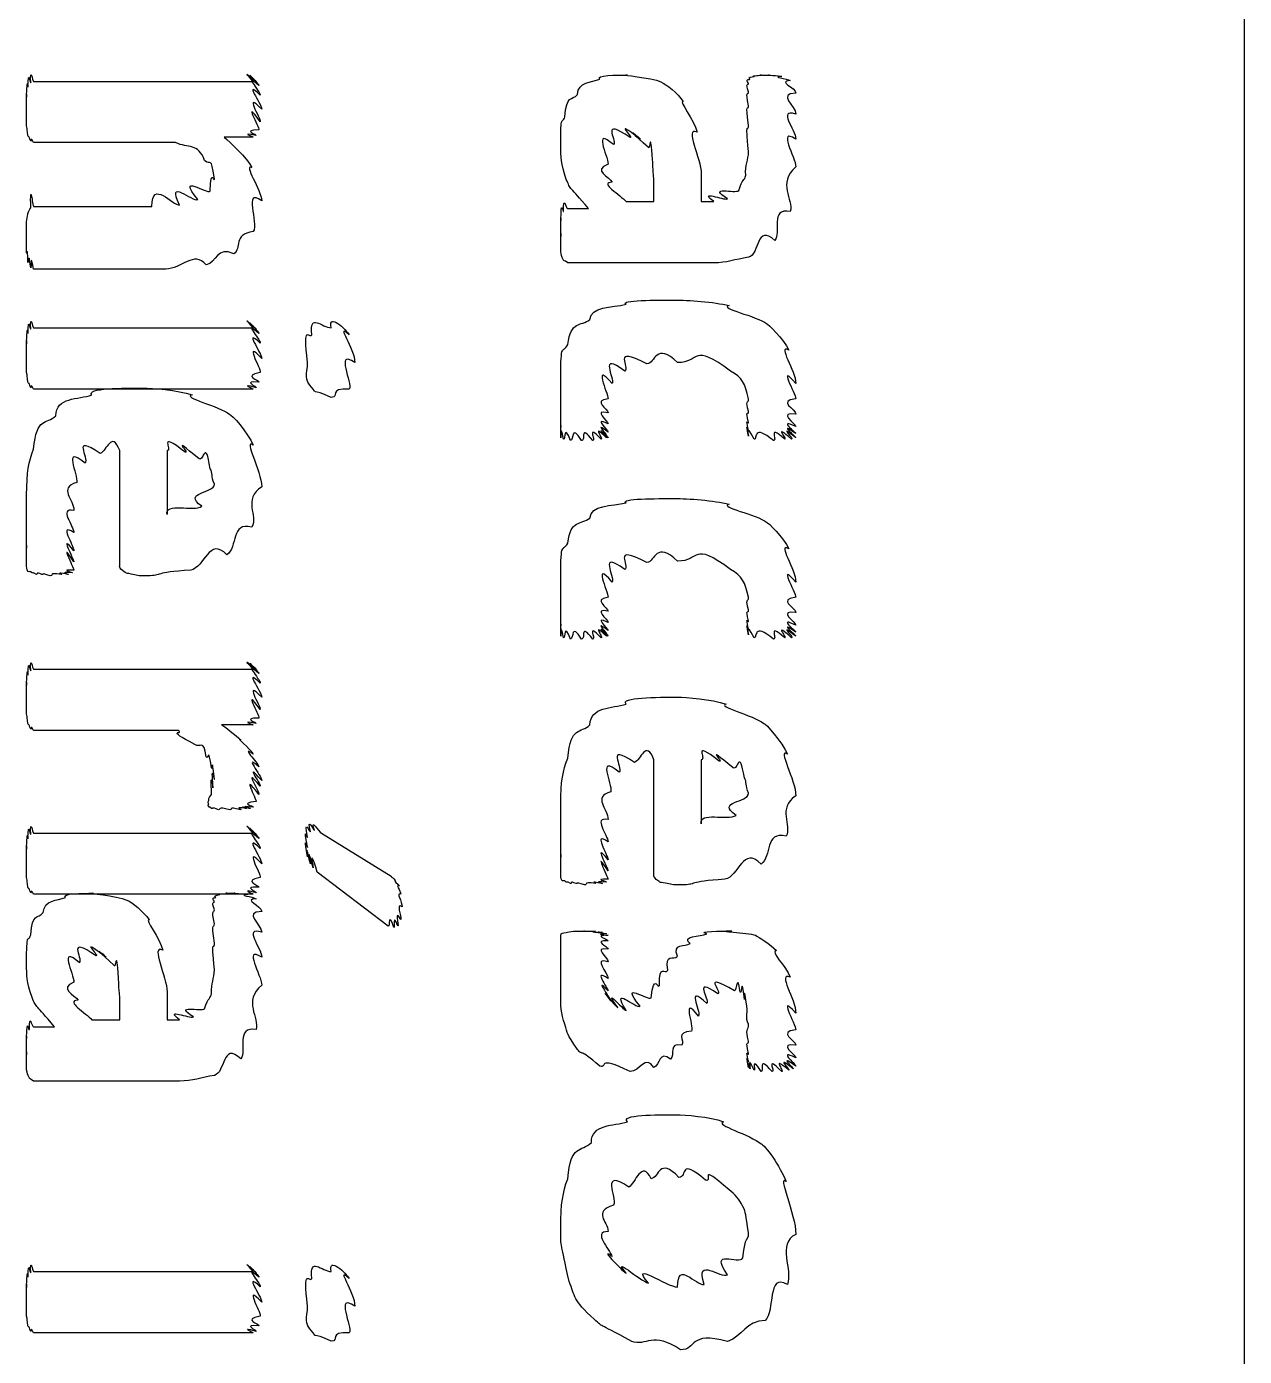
# Model space of a CAD drawing. Header units: millimetres. Extents: x 0 to 33.1, y 1.5 to 45.3.
# Drawn here: x 0.5478 to 0.7378, y 2.3026 to 2.5101 of the extents above; entities that cross this region are included whole.
import ezdxf

# ---------------------------------------------------------------- set-up
doc = ezdxf.new("R2010")
doc.units = ezdxf.units.MM
doc.header["$MEASUREMENT"] = 0
doc.layers.get('0').update_dxf_attribs({"linetype": 'CONTINUOUS'})

msp = doc.modelspace()

# ---------------------------------------------------------------- linework, layer by layer
at = {"color": 11, "linetype": 'Continuous'}
for p, q in [((0.737793, 1.78108), (0.737793, 6.90446)), ((0.548882, 2.50151), (0.583171, 2.50151)), ((0.571018, 2.49197), (0.548882, 2.49197)), ((0.583171, 2.49283), (0.578614, 2.49283)), ((0.645671, 2.48275), (0.645671, 2.48622)), ((0.653049, 2.48708), (0.653049, 2.48275)), ((0.548882, 2.48199), (0.567329, 2.48199)), ((0.632215, 2.48167), (0.635471, 2.48167)), ((0.641331, 2.48275), (0.645671, 2.48275)), ((0.653049, 2.48275), (0.655003, 2.48275)), ((0.569499, 2.47222), (0.548882, 2.47222)), ((0.655003, 2.47319), (0.632215, 2.47319)), ((0.548882, 2.46306), (0.583171, 2.46306)), ((0.583171, 2.4535), (0.548882, 2.4535)), ((0.595324, 2.45221), (0.595324, 2.45221)), ((0.634386, 2.44547), (0.634386, 2.44547)), ((0.562338, 2.42632), (0.562338, 2.4439)), ((0.569715, 2.4439), (0.569715, 2.43392)), ((0.566678, 2.42437), (0.565375, 2.42437)), ((0.634386, 2.4145), (0.634386, 2.4145)), ((0.548882, 2.40978), (0.583171, 2.40978)), ((0.583171, 2.4011), (0.578179, 2.4011)), ((0.571451, 2.40022), (0.548882, 2.40022)), ((0.645671, 2.3781), (0.645671, 2.39567)), ((0.653049, 2.39567), (0.653049, 2.38569)), ((0.579482, 2.38786), (0.579482, 2.38786)), ((0.548882, 2.38422), (0.583171, 2.38422)), ((0.593804, 2.38422), (0.604656, 2.3775)), ((0.604221, 2.36968), (0.593153, 2.37815)), ((0.650011, 2.37614), (0.648708, 2.37614)), ((0.583171, 2.37468), (0.548882, 2.37468)), ((0.569715, 2.35943), (0.569715, 2.35508)), ((0.562338, 2.35508), (0.562338, 2.35856)), ((0.557997, 2.35508), (0.562338, 2.35508)), ((0.569715, 2.35508), (0.571669, 2.35508)), ((0.548882, 2.354), (0.552137, 2.354)), ((0.641982, 2.347), (0.641982, 2.347)), ((0.571669, 2.34554), (0.548882, 2.34554)), ((0.548882, 2.31581), (0.583171, 2.31581)), ((0.64936, 2.31338), (0.64936, 2.31338)), ((0.583171, 2.30626), (0.548882, 2.30626)), ((0.595324, 2.30496), (0.595324, 2.30496)), ((0.649794, 2.3036), (0.649794, 2.3036))]:
    msp.add_line(p, q, dxfattribs=at)
for points in [[(0.547797, 2.49914), (0.547906, 2.50299), (0.548014, 2.50022), (0.548014, 2.50065)], [(0.548014, 2.50065), (0.548068, 2.50369), (0.548286, 2.50119), (0.548449, 2.50131)], [(0.548449, 2.50131), (0.54834, 2.50401), (0.548719, 2.50151), (0.548882, 2.50151)], [(0.583171, 2.50151), (0.580783, 2.50401), (0.583442, 2.50151), (0.583604, 2.50151)], [(0.583604, 2.50151), (0.581218, 2.50385), (0.584039, 2.50119), (0.584039, 2.50088)], [(0.584039, 2.50088), (0.581326, 2.50315), (0.584256, 2.49994), (0.584256, 2.49935)], [(0.637207, 2.50185), (0.636447, 2.5025), (0.639919, 2.5025), (0.641547, 2.5025)], [(0.641547, 2.5025), (0.640082, 2.5025), (0.64529, 2.50217), (0.646756, 2.50142)], [(0.661296, 2.50228), (0.660753, 2.50239), (0.661947, 2.50239), (0.662381, 2.5025)], [(0.662381, 2.5025), (0.661621, 2.5025), (0.663249, 2.5025), (0.663683, 2.5025)], [(0.663683, 2.5025), (0.662924, 2.5025), (0.665201, 2.50244), (0.665636, 2.50228)], [(0.547797, 2.49675), (0.547797, 2.50168), (0.547797, 2.49843), (0.547797, 2.49914)], [(0.584256, 2.49935), (0.581489, 2.50196), (0.584472, 2.49804), (0.584472, 2.49718)], [(0.633735, 2.49946), (0.633843, 2.50151), (0.635906, 2.50131), (0.637207, 2.50185)], [(0.646756, 2.50142), (0.647624, 2.50108), (0.64936, 2.49968), (0.650228, 2.49837)], [(0.660428, 2.50119), (0.659885, 2.50196), (0.660482, 2.50174), (0.660644, 2.50185)], [(0.660428, 2.49989), (0.659885, 2.50136), (0.660428, 2.50092), (0.660428, 2.50119)], [(0.660644, 2.50185), (0.660211, 2.50222), (0.660969, 2.50217), (0.661296, 2.50228)], [(0.665636, 2.50228), (0.663792, 2.50222), (0.666504, 2.50196), (0.666938, 2.50163)], [(0.666938, 2.50163), (0.664822, 2.50151), (0.667806, 2.50054), (0.667806, 2.49968)], [(0.584256, 2.49522), (0.581326, 2.49924), (0.584147, 2.49425), (0.584039, 2.49393)], [(0.584472, 2.49718), (0.581489, 2.50022), (0.584364, 2.49567), (0.584256, 2.49522)], [(0.631782, 2.49599), (0.631999, 2.49946), (0.632867, 2.49849), (0.633735, 2.49946)], [(0.650228, 2.49837), (0.649468, 2.49849), (0.651964, 2.4955), (0.652399, 2.4936)], [(0.660428, 2.49772), (0.659885, 2.50022), (0.660428, 2.49935), (0.660428, 2.49989)], [(0.660428, 2.49468), (0.659885, 2.49849), (0.660428, 2.49685), (0.660428, 2.49772)], [(0.667806, 2.49968), (0.664822, 2.49963), (0.667806, 2.49761), (0.667806, 2.49642)], [(0.547797, 2.49457), (0.547797, 2.49533), (0.547797, 2.49588), (0.547797, 2.49675)], [(0.631131, 2.49143), (0.631131, 2.49685), (0.631347, 2.49468), (0.631782, 2.49599)], [(0.667806, 2.49642), (0.664822, 2.49729), (0.667806, 2.49397), (0.667806, 2.49251)], [(0.548014, 2.49306), (0.547906, 2.49403), (0.547906, 2.49388), (0.547797, 2.49457)], [(0.639378, 2.49164), (0.636014, 2.49457), (0.63851, 2.4899), (0.63851, 2.48861)], [(0.641982, 2.49274), (0.637207, 2.49599), (0.639919, 2.4924), (0.639378, 2.49164)], [(0.6435, 2.49251), (0.638943, 2.49599), (0.642524, 2.49274), (0.641982, 2.49274)], [(0.644803, 2.49121), (0.639919, 2.49556), (0.644043, 2.49224), (0.6435, 2.49251)], [(0.645454, 2.48926), (0.645128, 2.49442), (0.645074, 2.49067), (0.644803, 2.49121)], [(0.652399, 2.4936), (0.650336, 2.49457), (0.653049, 2.48942), (0.653049, 2.48708)], [(0.660428, 2.49056), (0.659885, 2.49599), (0.660428, 2.49337), (0.660428, 2.49468)], [(0.667806, 2.49251), (0.664822, 2.49442), (0.667806, 2.48964), (0.667806, 2.48817)], [(0.548449, 2.49219), (0.548068, 2.49328), (0.548122, 2.49262), (0.548014, 2.49306)], [(0.548882, 2.49197), (0.54834, 2.493), (0.548557, 2.49208), (0.548449, 2.49219)], [(0.575575, 2.48915), (0.574544, 2.49197), (0.573025, 2.491), (0.571018, 2.49197)], [(0.578614, 2.49283), (0.57959, 2.49197), (0.582086, 2.48969), (0.582954, 2.48807)], [(0.583604, 2.49306), (0.580783, 2.4936), (0.583279, 2.49283), (0.583171, 2.49283)], [(0.584039, 2.49393), (0.581218, 2.49388), (0.583876, 2.49322), (0.583604, 2.49306)], [(0.577094, 2.48633), (0.576551, 2.49013), (0.576551, 2.48817), (0.575575, 2.48915)], [(0.631999, 2.48622), (0.631131, 2.48876), (0.631131, 2.48969), (0.631131, 2.49143)], [(0.659993, 2.48687), (0.659885, 2.4885), (0.660428, 2.48915), (0.660428, 2.49056)], [(0.576443, 2.48438), (0.576551, 2.48839), (0.577094, 2.48546), (0.577094, 2.48633)], [(0.582954, 2.48807), (0.581489, 2.48867), (0.584472, 2.4846), (0.584472, 2.48286)], [(0.63851, 2.48861), (0.636014, 2.48762), (0.638726, 2.48665), (0.63916, 2.48579)], [(0.645671, 2.48622), (0.645454, 2.48817), (0.645562, 2.48839), (0.645454, 2.48926)], [(0.667806, 2.48817), (0.664822, 2.48557), (0.667481, 2.48313), (0.666938, 2.48122)], [(0.548449, 2.48178), (0.54834, 2.48633), (0.548719, 2.48199), (0.548882, 2.48199)], [(0.567329, 2.48199), (0.567329, 2.48633), (0.570637, 2.4821), (0.571669, 2.48221)], [(0.571669, 2.48221), (0.569499, 2.48665), (0.573731, 2.48264), (0.57449, 2.48307)], [(0.57449, 2.48307), (0.571072, 2.48736), (0.57601, 2.48383), (0.576443, 2.48438)], [(0.635471, 2.48167), (0.632433, 2.48529), (0.632704, 2.48449), (0.631999, 2.48622)], [(0.63916, 2.48579), (0.637044, 2.48574), (0.640463, 2.48378), (0.641331, 2.48275)], [(0.658908, 2.48449), (0.659451, 2.48643), (0.659831, 2.48589), (0.659993, 2.48687)], [(0.584472, 2.48286), (0.581489, 2.48503), (0.584039, 2.47939), (0.583171, 2.47808)], [(0.631565, 2.48122), (0.631565, 2.484), (0.63189, 2.48167), (0.632215, 2.48167)], [(0.655003, 2.48275), (0.652507, 2.48469), (0.656575, 2.48292), (0.657172, 2.48318)], [(0.657172, 2.48318), (0.653808, 2.48529), (0.658475, 2.48394), (0.658908, 2.48449)], [(0.548014, 2.4809), (0.548068, 2.48128), (0.548286, 2.4815), (0.548449, 2.48178)], [(0.631131, 2.47993), (0.631239, 2.4834), (0.631401, 2.48096), (0.631565, 2.48122)], [(0.631131, 2.47754), (0.631131, 2.4821), (0.631131, 2.47922), (0.631131, 2.47993)], [(0.666938, 2.48122), (0.663683, 2.48182), (0.665528, 2.47786), (0.664551, 2.47667)], [(0.547797, 2.4796), (0.547906, 2.48068), (0.548014, 2.48062), (0.548014, 2.4809)], [(0.547797, 2.477), (0.547797, 2.47939), (0.547797, 2.47889), (0.547797, 2.4796)], [(0.631131, 2.47493), (0.631131, 2.48008), (0.631131, 2.4764), (0.631131, 2.47754)], [(0.547797, 2.47483), (0.547797, 2.47754), (0.547797, 2.47613), (0.547797, 2.477)], [(0.583171, 2.47808), (0.579915, 2.47765), (0.581435, 2.47547), (0.580132, 2.47461)], [(0.664551, 2.47667), (0.661621, 2.47939), (0.662164, 2.4745), (0.660428, 2.47407)], [(0.548014, 2.47331), (0.547906, 2.47624), (0.547906, 2.47412), (0.547797, 2.47483)], [(0.548449, 2.47244), (0.548068, 2.47547), (0.548122, 2.47287), (0.548014, 2.47331)], [(0.580132, 2.47461), (0.577419, 2.47592), (0.577528, 2.47319), (0.575792, 2.47287)], [(0.548882, 2.47222), (0.54834, 2.47521), (0.548557, 2.47233), (0.548449, 2.47244)], [(0.575792, 2.47287), (0.573947, 2.47521), (0.57194, 2.47222), (0.569499, 2.47222)], [(0.631565, 2.47364), (0.631239, 2.47428), (0.631239, 2.47439), (0.631131, 2.47493)], [(0.632215, 2.47319), (0.631565, 2.47374), (0.631674, 2.47336), (0.631565, 2.47364)], [(0.660428, 2.47407), (0.658311, 2.47374), (0.65701, 2.47319), (0.655003, 2.47319)], [(0.641331, 2.46674), (0.640246, 2.46739), (0.646158, 2.46739), (0.648926, 2.46739)], [(0.648926, 2.46739), (0.650933, 2.46739), (0.655057, 2.46712), (0.657389, 2.46653)], [(0.548014, 2.46218), (0.548068, 2.46522), (0.548286, 2.46272), (0.548449, 2.46283)], [(0.548449, 2.46283), (0.54834, 2.46556), (0.548719, 2.46306), (0.548882, 2.46306)], [(0.583171, 2.46306), (0.580783, 2.46556), (0.583442, 2.463), (0.583604, 2.46283)], [(0.583604, 2.46283), (0.581218, 2.46522), (0.584039, 2.46251), (0.584039, 2.46218)], [(0.592285, 2.46197), (0.591906, 2.46556), (0.593858, 2.46306), (0.595324, 2.46306)], [(0.595324, 2.46306), (0.594781, 2.46556), (0.597711, 2.46272), (0.598144, 2.46197)], [(0.635688, 2.46436), (0.635742, 2.46642), (0.63916, 2.46619), (0.641331, 2.46674)], [(0.657389, 2.46653), (0.655707, 2.4661), (0.661783, 2.4649), (0.663249, 2.46371)], [(0.547797, 2.46067), (0.547906, 2.46451), (0.548014, 2.46175), (0.548014, 2.46218)], [(0.547797, 2.45828), (0.547797, 2.46322), (0.547797, 2.45996), (0.547797, 2.46067)], [(0.584039, 2.46218), (0.581326, 2.46451), (0.584256, 2.46126), (0.584256, 2.46067)], [(0.584256, 2.46067), (0.581489, 2.46322), (0.584472, 2.45915), (0.584472, 2.45828)], [(0.591635, 2.45763), (0.590875, 2.46408), (0.591851, 2.46126), (0.592285, 2.46197)], [(0.598144, 2.46197), (0.595811, 2.46408), (0.599012, 2.45979), (0.599012, 2.45763)], [(0.632215, 2.46044), (0.632704, 2.46425), (0.634224, 2.46322), (0.635688, 2.46436)], [(0.663249, 2.46371), (0.663357, 2.46382), (0.665961, 2.46121), (0.666721, 2.45958)], [(0.584472, 2.45828), (0.581489, 2.46149), (0.584364, 2.45671), (0.584256, 2.45611)], [(0.631131, 2.45503), (0.631131, 2.46121), (0.631456, 2.45888), (0.632215, 2.46044)], [(0.64936, 2.45763), (0.645996, 2.46089), (0.645887, 2.45757), (0.644586, 2.45742)], [(0.657607, 2.45632), (0.651531, 2.46089), (0.65294, 2.45763), (0.64936, 2.45763)], [(0.599012, 2.45763), (0.595811, 2.4599), (0.598687, 2.45426), (0.598144, 2.4535)], [(0.641114, 2.45632), (0.636882, 2.45947), (0.639594, 2.45514), (0.63916, 2.45437)], [(0.644586, 2.45742), (0.638781, 2.46044), (0.64209, 2.45676), (0.641114, 2.45632)], [(0.666721, 2.45958), (0.664822, 2.46061), (0.667806, 2.45628), (0.667806, 2.45437)], [(0.547797, 2.45611), (0.547797, 2.45688), (0.547797, 2.45742), (0.547797, 2.45828)], [(0.592503, 2.4535), (0.590875, 2.45524), (0.591635, 2.45562), (0.591635, 2.45763)], [(0.63916, 2.45437), (0.636014, 2.45801), (0.63851, 2.45285), (0.63851, 2.45199)], [(0.667806, 2.45437), (0.664822, 2.45785), (0.667806, 2.45275), (0.667806, 2.45199)], [(0.548014, 2.45458), (0.547906, 2.45557), (0.547906, 2.4554), (0.547797, 2.45611)], [(0.548449, 2.45372), (0.548068, 2.45481), (0.548122, 2.45415), (0.548014, 2.45458)], [(0.584039, 2.45458), (0.581218, 2.45481), (0.583876, 2.45389), (0.583604, 2.45372)], [(0.584256, 2.45611), (0.581326, 2.45557), (0.584147, 2.45492), (0.584039, 2.45458)], [(0.631131, 2.45221), (0.631131, 2.4535), (0.631131, 2.45404), (0.631131, 2.45503)], [(0.660428, 2.45199), (0.659885, 2.45437), (0.659451, 2.45535), (0.657607, 2.45632)], [(0.548882, 2.4535), (0.54834, 2.45454), (0.548557, 2.45361), (0.548449, 2.45372)], [(0.552354, 2.44933), (0.552408, 2.45226), (0.555826, 2.45188), (0.557997, 2.45258)], [(0.557997, 2.45258), (0.556912, 2.45367), (0.562989, 2.45367), (0.566026, 2.45367)], [(0.566026, 2.45367), (0.567329, 2.45367), (0.571289, 2.45335), (0.573622, 2.45258)], [(0.573622, 2.45258), (0.57194, 2.45226), (0.577854, 2.45085), (0.579482, 2.44954)], [(0.583604, 2.45372), (0.580783, 2.45454), (0.583279, 2.4535), (0.583171, 2.4535)], [(0.595324, 2.45221), (0.592068, 2.45367), (0.593044, 2.45264), (0.592503, 2.4535)], [(0.598144, 2.4535), (0.594781, 2.45367), (0.596733, 2.45221), (0.595324, 2.45221)], [(0.631131, 2.44982), (0.631131, 2.45176), (0.631131, 2.45133), (0.631131, 2.45221)], [(0.63851, 2.45199), (0.636014, 2.45167), (0.63851, 2.45042), (0.63851, 2.44982)], [(0.660428, 2.45003), (0.659885, 2.45176), (0.660428, 2.45128), (0.660428, 2.45199)], [(0.660428, 2.44829), (0.659885, 2.45047), (0.660428, 2.44933), (0.660428, 2.45003)], [(0.667806, 2.45199), (0.664822, 2.45167), (0.667806, 2.45036), (0.667806, 2.4496)], [(0.548882, 2.44413), (0.549371, 2.44933), (0.55089, 2.44792), (0.552354, 2.44933)], [(0.579482, 2.44954), (0.579753, 2.44965), (0.582303, 2.44667), (0.583171, 2.44476)], [(0.631131, 2.44764), (0.631131, 2.45019), (0.631131, 2.44894), (0.631131, 2.44982)], [(0.631131, 2.44635), (0.631131, 2.44906), (0.631131, 2.4471), (0.631131, 2.44764)], [(0.631131, 2.4459), (0.631131, 2.44846), (0.631131, 2.44607), (0.631131, 2.44635)], [(0.63851, 2.44982), (0.636014, 2.45036), (0.63851, 2.44851), (0.63851, 2.44808)], [(0.63851, 2.44808), (0.636014, 2.44933), (0.63851, 2.4471), (0.63851, 2.44678)], [(0.63851, 2.44678), (0.636014, 2.44874), (0.63851, 2.44624), (0.63851, 2.4459)], [(0.63851, 2.4459), (0.636014, 2.44846), (0.6384, 2.4459), (0.638292, 2.4459)], [(0.660428, 2.447), (0.659885, 2.44949), (0.660428, 2.44775), (0.660428, 2.44829)], [(0.660428, 2.44613), (0.659885, 2.44889), (0.660428, 2.44672), (0.660428, 2.447)], [(0.661296, 2.44569), (0.659885, 2.44846), (0.660428, 2.44601), (0.660428, 2.44613)], [(0.667806, 2.4496), (0.664822, 2.45003), (0.667806, 2.44808), (0.667806, 2.44764)], [(0.667806, 2.44764), (0.664822, 2.44906), (0.667806, 2.44672), (0.667806, 2.44656)], [(0.667806, 2.44656), (0.664822, 2.44862), (0.667806, 2.44607), (0.667806, 2.4459)], [(0.559299, 2.44347), (0.554579, 2.44661), (0.557617, 2.44271), (0.556912, 2.44194)], [(0.562338, 2.4439), (0.561089, 2.44715), (0.560275, 2.44379), (0.559299, 2.44347)], [(0.572537, 2.44368), (0.568033, 2.44715), (0.570692, 2.4439), (0.569715, 2.4439)], [(0.574707, 2.4426), (0.569769, 2.44672), (0.573406, 2.44342), (0.572537, 2.44368)], [(0.631565, 2.44569), (0.631131, 2.44829), (0.631131, 2.44581), (0.631131, 2.4459)], [(0.63265, 2.44547), (0.631674, 2.44819), (0.631836, 2.44558), (0.631565, 2.44569)], [(0.634386, 2.44547), (0.632704, 2.44819), (0.633192, 2.44547), (0.63265, 2.44547)], [(0.636122, 2.44547), (0.634006, 2.44819), (0.635092, 2.44547), (0.634386, 2.44547)], [(0.637424, 2.44569), (0.635037, 2.44819), (0.636664, 2.44547), (0.636122, 2.44547)], [(0.638292, 2.4459), (0.635742, 2.44829), (0.637858, 2.44569), (0.637424, 2.44569)], [(0.664333, 2.44547), (0.661079, 2.44819), (0.661838, 2.44558), (0.661296, 2.44569)], [(0.666069, 2.44569), (0.663249, 2.44819), (0.665039, 2.44547), (0.664333, 2.44547)], [(0.667156, 2.44569), (0.664117, 2.44829), (0.666504, 2.44569), (0.666069, 2.44569)], [(0.667806, 2.4459), (0.664822, 2.44829), (0.667589, 2.44569), (0.667156, 2.44569)], [(0.556912, 2.44194), (0.553276, 2.44499), (0.555881, 2.44011), (0.55561, 2.43892)], [(0.576443, 2.44108), (0.575683, 2.44586), (0.575412, 2.44217), (0.574707, 2.4426)], [(0.583171, 2.44476), (0.581489, 2.44586), (0.584472, 2.44075), (0.584472, 2.43826)], [(0.547797, 2.43696), (0.547797, 2.44065), (0.548122, 2.44211), (0.548882, 2.44413)], [(0.577094, 2.43869), (0.576551, 2.43994), (0.576878, 2.44038), (0.576443, 2.44108)], [(0.55561, 2.43892), (0.552681, 2.43804), (0.555176, 2.43631), (0.555176, 2.43457)], [(0.575142, 2.43522), (0.57194, 2.4375), (0.577094, 2.43713), (0.577094, 2.43869)], [(0.584472, 2.43826), (0.581489, 2.43631), (0.583931, 2.43371), (0.582954, 2.43197)], [(0.547797, 2.43261), (0.547797, 2.43631), (0.547797, 2.43539), (0.547797, 2.43696)], [(0.641331, 2.43576), (0.640246, 2.43642), (0.646158, 2.43642), (0.648926, 2.43642)], [(0.648926, 2.43642), (0.650933, 2.43642), (0.655057, 2.43614), (0.657389, 2.43554)], [(0.555176, 2.43457), (0.552681, 2.435), (0.555176, 2.43213), (0.555176, 2.4311)], [(0.569715, 2.43392), (0.569336, 2.43587), (0.573839, 2.43435), (0.575142, 2.43522)], [(0.635688, 2.43338), (0.635742, 2.43544), (0.63916, 2.43522), (0.641331, 2.43576)], [(0.657389, 2.43554), (0.655707, 2.43511), (0.661783, 2.43392), (0.663249, 2.43272)], [(0.547797, 2.42893), (0.547797, 2.4336), (0.547797, 2.43121), (0.547797, 2.43261)], [(0.555176, 2.4311), (0.552681, 2.43283), (0.555176, 2.42904), (0.555176, 2.42828)], [(0.582954, 2.43197), (0.57959, 2.43283), (0.580783, 2.42882), (0.579047, 2.42763)], [(0.632215, 2.42947), (0.632704, 2.43326), (0.634224, 2.43224), (0.635688, 2.43338)], [(0.663249, 2.43272), (0.663357, 2.43283), (0.665961, 2.43024), (0.666721, 2.4286)], [(0.547797, 2.42632), (0.547797, 2.43143), (0.547797, 2.42779), (0.547797, 2.42893)], [(0.555176, 2.42828), (0.552681, 2.43143), (0.555176, 2.42697), (0.555176, 2.42654)], [(0.555176, 2.42654), (0.552681, 2.43039), (0.555176, 2.42557), (0.555176, 2.42524)], [(0.579047, 2.42763), (0.576281, 2.43056), (0.575575, 2.42567), (0.573406, 2.42524)], [(0.631131, 2.42404), (0.631131, 2.43024), (0.631456, 2.4279), (0.632215, 2.42947)], [(0.64936, 2.42665), (0.645996, 2.4299), (0.645887, 2.4266), (0.644586, 2.42643)], [(0.657607, 2.42535), (0.651531, 2.4299), (0.65294, 2.42665), (0.64936, 2.42665)], [(0.641114, 2.42535), (0.636882, 2.4285), (0.639594, 2.42415), (0.63916, 2.42339)], [(0.644586, 2.42643), (0.638781, 2.42947), (0.64209, 2.42578), (0.641114, 2.42535)], [(0.666721, 2.4286), (0.664822, 2.42964), (0.667806, 2.42529), (0.667806, 2.42339)], [(0.548014, 2.42503), (0.547797, 2.42546), (0.547797, 2.42563), (0.547797, 2.42632)], [(0.562989, 2.42503), (0.562121, 2.42563), (0.562338, 2.42578), (0.562338, 2.42632)], [(0.63916, 2.42339), (0.636014, 2.42703), (0.63851, 2.42188), (0.63851, 2.42101)], [(0.667806, 2.42339), (0.664822, 2.42686), (0.667806, 2.42176), (0.667806, 2.42101)], [(0.548665, 2.42481), (0.548232, 2.42518), (0.548286, 2.42492), (0.548014, 2.42503)], [(0.549317, 2.42458), (0.548665, 2.42503), (0.548936, 2.42469), (0.548665, 2.42481)], [(0.550185, 2.42458), (0.5491, 2.42503), (0.549588, 2.42458), (0.549317, 2.42458)], [(0.551486, 2.42437), (0.549804, 2.42492), (0.550618, 2.42449), (0.550185, 2.42458)], [(0.553222, 2.42458), (0.550944, 2.42492), (0.552192, 2.42437), (0.551486, 2.42437)], [(0.554308, 2.42458), (0.551812, 2.42503), (0.553657, 2.42458), (0.553222, 2.42458)], [(0.554958, 2.42481), (0.552408, 2.42503), (0.554579, 2.42458), (0.554308, 2.42458)], [(0.555176, 2.42524), (0.552681, 2.42535), (0.555067, 2.42497), (0.554958, 2.42481)], [(0.565375, 2.42437), (0.563097, 2.42492), (0.563531, 2.42458), (0.562989, 2.42503)], [(0.573406, 2.42524), (0.567437, 2.42492), (0.569119, 2.42437), (0.566678, 2.42437)], [(0.631131, 2.42122), (0.631131, 2.42253), (0.631131, 2.42307), (0.631131, 2.42404)], [(0.660428, 2.42101), (0.659885, 2.42339), (0.659451, 2.42437), (0.657607, 2.42535)], [(0.631131, 2.41883), (0.631131, 2.42079), (0.631131, 2.42036), (0.631131, 2.42122)], [(0.63851, 2.42101), (0.636014, 2.42068), (0.63851, 2.41943), (0.63851, 2.41883)], [(0.63851, 2.41883), (0.636014, 2.41938), (0.63851, 2.41754), (0.63851, 2.4171)], [(0.660428, 2.41906), (0.659885, 2.42079), (0.660428, 2.42031), (0.660428, 2.42101)], [(0.660428, 2.41732), (0.659885, 2.41949), (0.660428, 2.41835), (0.660428, 2.41906)], [(0.667806, 2.42101), (0.664822, 2.42068), (0.667806, 2.41938), (0.667806, 2.41863)], [(0.631131, 2.41667), (0.631131, 2.41922), (0.631131, 2.41797), (0.631131, 2.41883)], [(0.631131, 2.41536), (0.631131, 2.41808), (0.631131, 2.41612), (0.631131, 2.41667)], [(0.631131, 2.41493), (0.631131, 2.41749), (0.631131, 2.4151), (0.631131, 2.41536)], [(0.631565, 2.41471), (0.631131, 2.41732), (0.631131, 2.41482), (0.631131, 2.41493)], [(0.638292, 2.41493), (0.635742, 2.41732), (0.637858, 2.41471), (0.637424, 2.41471)], [(0.63851, 2.4171), (0.636014, 2.41835), (0.63851, 2.41612), (0.63851, 2.41581)], [(0.63851, 2.41581), (0.636014, 2.41775), (0.63851, 2.41525), (0.63851, 2.41493)], [(0.63851, 2.41493), (0.636014, 2.41749), (0.6384, 2.41493), (0.638292, 2.41493)], [(0.660428, 2.41601), (0.659885, 2.41851), (0.660428, 2.41678), (0.660428, 2.41732)], [(0.660428, 2.41515), (0.659885, 2.41792), (0.660428, 2.41575), (0.660428, 2.41601)], [(0.661296, 2.41471), (0.659885, 2.41749), (0.660428, 2.41504), (0.660428, 2.41515)], [(0.667156, 2.41471), (0.664117, 2.41732), (0.666504, 2.41471), (0.666069, 2.41471)], [(0.667806, 2.41863), (0.664822, 2.41906), (0.667806, 2.4171), (0.667806, 2.41667)], [(0.667806, 2.41667), (0.664822, 2.41808), (0.667806, 2.41575), (0.667806, 2.41558)], [(0.667806, 2.41558), (0.664822, 2.41764), (0.667806, 2.4151), (0.667806, 2.41493)], [(0.667806, 2.41493), (0.664822, 2.41732), (0.667589, 2.41471), (0.667156, 2.41471)], [(0.63265, 2.4145), (0.631674, 2.41721), (0.631836, 2.41461), (0.631565, 2.41471)], [(0.634386, 2.4145), (0.632704, 2.41721), (0.633192, 2.4145), (0.63265, 2.4145)], [(0.636122, 2.4145), (0.634006, 2.41721), (0.635092, 2.4145), (0.634386, 2.4145)], [(0.637424, 2.41471), (0.635037, 2.41721), (0.636664, 2.4145), (0.636122, 2.4145)], [(0.664333, 2.4145), (0.661079, 2.41721), (0.661838, 2.41461), (0.661296, 2.41471)], [(0.666069, 2.41471), (0.663249, 2.41721), (0.665039, 2.4145), (0.664333, 2.4145)], [(0.547797, 2.40739), (0.547906, 2.41124), (0.548014, 2.40847), (0.548014, 2.4089)], [(0.548014, 2.4089), (0.548068, 2.41194), (0.548286, 2.40944), (0.548449, 2.40956)], [(0.548449, 2.40956), (0.54834, 2.41228), (0.548719, 2.40978), (0.548882, 2.40978)], [(0.583171, 2.40978), (0.580783, 2.41228), (0.583442, 2.40978), (0.583604, 2.40978)], [(0.583604, 2.40978), (0.581218, 2.41211), (0.584039, 2.40944), (0.584039, 2.40913)], [(0.584039, 2.40913), (0.581326, 2.4114), (0.584256, 2.40821), (0.584256, 2.40761)], [(0.547797, 2.405), (0.547797, 2.40994), (0.547797, 2.40668), (0.547797, 2.40739)], [(0.584256, 2.40761), (0.581489, 2.41021), (0.584472, 2.40631), (0.584472, 2.40543)], [(0.584256, 2.40349), (0.581326, 2.4075), (0.584147, 2.4025), (0.584039, 2.40218)], [(0.584472, 2.40543), (0.581489, 2.40847), (0.584364, 2.40392), (0.584256, 2.40349)], [(0.547797, 2.40283), (0.547797, 2.4036), (0.547797, 2.40414), (0.547797, 2.405)], [(0.641331, 2.40435), (0.640246, 2.40543), (0.646322, 2.40543), (0.64936, 2.40543)], [(0.64936, 2.40543), (0.650662, 2.40543), (0.654622, 2.40511), (0.656956, 2.40435)], [(0.548014, 2.40132), (0.547906, 2.40229), (0.547906, 2.40213), (0.547797, 2.40283)], [(0.635688, 2.4011), (0.635742, 2.40403), (0.63916, 2.40365), (0.641331, 2.40435)], [(0.656956, 2.40435), (0.655274, 2.40403), (0.661187, 2.40261), (0.662815, 2.40132)], [(0.548449, 2.40044), (0.548068, 2.40153), (0.548122, 2.40088), (0.548014, 2.40132)], [(0.548882, 2.40022), (0.54834, 2.40126), (0.548557, 2.40033), (0.548449, 2.40044)], [(0.578179, 2.4011), (0.578614, 2.40099), (0.580458, 2.39947), (0.581218, 2.39871)], [(0.583604, 2.40132), (0.580783, 2.40186), (0.583279, 2.4011), (0.583171, 2.4011)], [(0.584039, 2.40218), (0.581218, 2.40213), (0.583876, 2.40147), (0.583604, 2.40132)], [(0.632215, 2.39589), (0.632704, 2.4011), (0.634224, 2.39968), (0.635688, 2.4011)], [(0.662815, 2.40132), (0.663086, 2.40142), (0.665636, 2.39844), (0.666504, 2.39654)], [(0.574056, 2.39806), (0.569174, 2.40056), (0.572428, 2.39953), (0.571451, 2.40022)], [(0.575792, 2.39611), (0.575412, 2.39908), (0.574924, 2.39735), (0.574056, 2.39806)], [(0.581218, 2.39871), (0.580186, 2.39953), (0.582736, 2.39729), (0.583171, 2.39654)], [(0.645671, 2.39567), (0.644422, 2.39893), (0.643608, 2.39556), (0.642632, 2.39524)], [(0.655871, 2.39546), (0.651367, 2.39893), (0.654025, 2.39567), (0.653049, 2.39567)], [(0.57666, 2.39438), (0.576118, 2.39794), (0.576226, 2.39556), (0.575792, 2.39611)], [(0.577094, 2.39264), (0.576551, 2.39675), (0.576932, 2.39382), (0.57666, 2.39438)], [(0.583171, 2.39654), (0.581054, 2.39806), (0.583876, 2.39518), (0.584039, 2.39458)], [(0.584039, 2.39458), (0.581489, 2.39675), (0.584472, 2.39318), (0.584472, 2.39242)], [(0.640246, 2.39372), (0.63661, 2.39675), (0.639214, 2.39187), (0.638943, 2.39068)], [(0.642632, 2.39524), (0.637912, 2.39839), (0.64095, 2.39447), (0.640246, 2.39372)], [(0.65804, 2.39438), (0.653103, 2.39849), (0.656739, 2.39518), (0.655871, 2.39546)], [(0.659776, 2.39285), (0.659017, 2.39762), (0.658746, 2.39393), (0.65804, 2.39438)], [(0.666504, 2.39654), (0.664822, 2.39762), (0.667806, 2.39253), (0.667806, 2.39003)], [(0.57666, 2.39025), (0.576443, 2.39492), (0.576878, 2.3909), (0.576878, 2.39133)], [(0.576878, 2.39133), (0.576551, 2.39578), (0.577094, 2.39219), (0.577094, 2.39264)], [(0.584256, 2.39154), (0.581326, 2.39501), (0.584147, 2.39068), (0.584039, 2.39025)], [(0.584472, 2.39242), (0.581489, 2.39578), (0.584364, 2.39187), (0.584256, 2.39154)], [(0.631131, 2.38872), (0.631131, 2.39242), (0.631456, 2.39387), (0.632215, 2.39589)], [(0.584039, 2.39025), (0.581054, 2.39415), (0.583713, 2.38949), (0.583604, 2.38917)], [(0.660428, 2.39046), (0.659885, 2.39171), (0.660211, 2.39214), (0.659776, 2.39285)], [(0.638943, 2.39068), (0.636014, 2.38981), (0.63851, 2.38807), (0.63851, 2.38633)], [(0.658475, 2.38699), (0.655274, 2.38926), (0.660428, 2.38889), (0.660428, 2.39046)], [(0.576226, 2.38872), (0.57601, 2.38911), (0.576226, 2.38911), (0.576226, 2.38938)], [(0.576226, 2.38829), (0.57601, 2.38883), (0.576226, 2.38861), (0.576226, 2.38872)], [(0.576226, 2.38938), (0.576118, 2.38971), (0.576497, 2.38997), (0.57666, 2.39025)], [(0.57666, 2.38807), (0.576118, 2.38851), (0.576335, 2.38818), (0.576226, 2.38829)], [(0.577746, 2.38786), (0.576551, 2.3884), (0.576932, 2.38797), (0.57666, 2.38807)], [(0.579482, 2.38786), (0.577419, 2.3884), (0.578179, 2.38786), (0.577746, 2.38786)], [(0.581218, 2.38786), (0.578885, 2.3884), (0.580186, 2.38786), (0.579482, 2.38786)], [(0.582086, 2.38807), (0.579753, 2.3884), (0.581651, 2.38786), (0.581218, 2.38786)], [(0.582736, 2.38807), (0.580186, 2.38851), (0.582357, 2.38807), (0.582086, 2.38807)], [(0.583171, 2.38829), (0.580458, 2.38851), (0.582844, 2.38807), (0.582736, 2.38807)], [(0.583604, 2.38917), (0.580783, 2.38883), (0.583279, 2.38846), (0.583171, 2.38829)], [(0.631131, 2.38439), (0.631131, 2.38807), (0.631131, 2.38715), (0.631131, 2.38872)], [(0.667806, 2.39003), (0.664822, 2.38807), (0.667264, 2.38547), (0.666287, 2.38374)], [(0.548014, 2.38336), (0.548068, 2.38639), (0.548286, 2.3839), (0.548449, 2.384)], [(0.548449, 2.384), (0.54834, 2.38672), (0.548719, 2.38422), (0.548882, 2.38422)], [(0.583171, 2.38422), (0.580783, 2.38672), (0.583442, 2.38417), (0.583604, 2.384)], [(0.583604, 2.384), (0.581218, 2.38639), (0.584039, 2.38368), (0.584039, 2.38336)], [(0.591635, 2.38357), (0.591037, 2.38672), (0.591906, 2.38433), (0.592068, 2.38444)], [(0.592068, 2.38444), (0.591471, 2.38699), (0.592557, 2.38465), (0.592719, 2.38465)], [(0.592719, 2.38465), (0.591906, 2.38683), (0.593371, 2.38439), (0.593804, 2.38422)], [(0.63851, 2.38633), (0.636014, 2.38678), (0.63851, 2.3839), (0.63851, 2.38286)], [(0.653049, 2.38569), (0.652669, 2.38764), (0.657172, 2.38612), (0.658475, 2.38699)], [(0.547797, 2.38183), (0.547906, 2.38569), (0.548014, 2.38292), (0.548014, 2.38336)], [(0.547797, 2.37944), (0.547797, 2.38439), (0.547797, 2.38112), (0.547797, 2.38183)], [(0.584039, 2.38336), (0.581326, 2.38569), (0.584256, 2.38243), (0.584256, 2.38183)], [(0.584256, 2.38183), (0.581489, 2.38439), (0.584472, 2.38032), (0.584472, 2.37944)], [(0.591635, 2.38206), (0.590875, 2.38585), (0.591635, 2.38314), (0.591635, 2.38357)], [(0.591635, 2.38053), (0.590875, 2.38465), (0.591635, 2.38151), (0.591635, 2.38206)], [(0.631131, 2.38069), (0.631131, 2.38536), (0.631131, 2.38297), (0.631131, 2.38439)], [(0.63851, 2.38286), (0.636014, 2.3846), (0.63851, 2.38081), (0.63851, 2.38004)], [(0.666287, 2.38374), (0.662924, 2.3846), (0.664117, 2.38058), (0.662381, 2.37939)], [(0.584472, 2.37944), (0.581489, 2.38265), (0.584364, 2.37788), (0.584256, 2.37728)], [(0.592068, 2.37944), (0.591037, 2.38379), (0.591743, 2.3801), (0.591635, 2.38053)], [(0.592503, 2.37879), (0.591308, 2.38325), (0.592176, 2.37918), (0.592068, 2.37944)], [(0.593153, 2.37815), (0.591635, 2.38282), (0.592611, 2.37853), (0.592503, 2.37879)], [(0.631131, 2.3781), (0.631131, 2.38319), (0.631131, 2.37956), (0.631131, 2.38069)], [(0.63851, 2.38004), (0.636014, 2.38319), (0.63851, 2.37875), (0.63851, 2.37831)], [(0.63851, 2.37831), (0.636014, 2.38217), (0.63851, 2.37733), (0.63851, 2.37701)], [(0.662381, 2.37939), (0.659614, 2.38232), (0.658908, 2.37744), (0.656739, 2.37701)], [(0.547797, 2.37728), (0.547797, 2.37804), (0.547797, 2.37858), (0.547797, 2.37944)], [(0.631347, 2.37679), (0.631131, 2.37722), (0.631131, 2.37739), (0.631131, 2.3781)], [(0.646322, 2.37679), (0.645454, 2.37739), (0.645671, 2.37756), (0.645671, 2.3781)], [(0.548014, 2.37576), (0.547906, 2.37674), (0.547906, 2.37657), (0.547797, 2.37728)], [(0.548449, 2.37489), (0.548068, 2.37597), (0.548122, 2.37532), (0.548014, 2.37576)], [(0.584039, 2.37576), (0.581218, 2.37597), (0.583876, 2.37506), (0.583604, 2.37489)], [(0.584256, 2.37728), (0.581326, 2.37674), (0.584147, 2.37608), (0.584039, 2.37576)], [(0.604656, 2.3775), (0.604492, 2.37744), (0.605143, 2.37717), (0.605306, 2.37685)], [(0.605306, 2.37685), (0.604926, 2.37685), (0.605794, 2.37631), (0.605957, 2.37597)], [(0.605957, 2.37597), (0.605197, 2.37631), (0.606174, 2.37528), (0.606174, 2.37468)], [(0.631999, 2.37657), (0.631565, 2.37696), (0.631619, 2.37668), (0.631347, 2.37679)], [(0.63265, 2.37636), (0.631999, 2.37679), (0.632269, 2.37646), (0.631999, 2.37657)], [(0.633518, 2.37636), (0.632433, 2.37679), (0.632921, 2.37636), (0.63265, 2.37636)], [(0.634819, 2.37614), (0.633137, 2.37668), (0.633951, 2.37625), (0.633518, 2.37636)], [(0.636556, 2.37636), (0.634278, 2.37668), (0.635525, 2.37614), (0.634819, 2.37614)], [(0.637642, 2.37636), (0.635146, 2.37679), (0.63699, 2.37636), (0.636556, 2.37636)], [(0.638292, 2.37657), (0.635742, 2.37679), (0.637912, 2.37636), (0.637642, 2.37636)], [(0.63851, 2.37701), (0.636014, 2.37711), (0.6384, 2.37674), (0.638292, 2.37657)], [(0.648708, 2.37614), (0.646431, 2.37668), (0.646864, 2.37636), (0.646322, 2.37679)], [(0.656739, 2.37701), (0.650771, 2.37668), (0.652453, 2.37614), (0.650011, 2.37614)], [(0.548882, 2.37468), (0.54834, 2.37571), (0.548557, 2.37478), (0.548449, 2.37489)], [(0.550401, 2.37181), (0.55051, 2.37386), (0.552572, 2.37364), (0.553874, 2.37418)], [(0.553874, 2.37418), (0.553114, 2.37483), (0.556586, 2.37483), (0.558214, 2.37483)], [(0.558214, 2.37483), (0.556749, 2.37483), (0.561957, 2.37451), (0.563422, 2.37375)], [(0.563422, 2.37375), (0.56429, 2.37343), (0.566026, 2.37201), (0.566894, 2.37071)], [(0.577094, 2.37354), (0.576551, 2.37429), (0.577149, 2.37408), (0.577311, 2.37418)], [(0.577094, 2.37224), (0.576551, 2.37369), (0.577094, 2.37326), (0.577094, 2.37354)], [(0.577311, 2.37418), (0.576878, 2.37457), (0.577636, 2.37451), (0.577963, 2.37463)], [(0.577963, 2.37463), (0.577419, 2.37472), (0.578614, 2.37472), (0.579047, 2.37483)], [(0.579047, 2.37483), (0.578287, 2.37483), (0.579915, 2.37483), (0.58035, 2.37483)], [(0.58035, 2.37483), (0.57959, 2.37483), (0.581868, 2.37478), (0.582303, 2.37463)], [(0.582303, 2.37463), (0.580458, 2.37457), (0.583171, 2.37429), (0.583604, 2.37397)], [(0.583604, 2.37489), (0.580783, 2.37571), (0.583279, 2.37468), (0.583171, 2.37468)], [(0.583604, 2.37397), (0.581489, 2.37386), (0.584472, 2.37289), (0.584472, 2.37201)], [(0.606174, 2.37468), (0.60536, 2.37511), (0.606392, 2.37349), (0.606392, 2.37272)], [(0.548449, 2.36833), (0.548665, 2.37181), (0.549533, 2.37082), (0.550401, 2.37181)], [(0.577094, 2.37007), (0.576551, 2.37256), (0.577094, 2.37169), (0.577094, 2.37224)], [(0.584472, 2.37201), (0.581489, 2.37196), (0.584472, 2.36996), (0.584472, 2.36876)], [(0.605089, 2.36947), (0.604221, 2.37224), (0.604492, 2.36957), (0.604221, 2.36968)], [(0.60574, 2.36968), (0.604764, 2.37207), (0.60536, 2.36936), (0.605089, 2.36947)], [(0.606174, 2.37076), (0.605089, 2.3725), (0.605849, 2.36985), (0.60574, 2.36968)], [(0.606392, 2.37272), (0.60536, 2.37354), (0.606282, 2.37121), (0.606174, 2.37076)], [(0.566894, 2.37071), (0.566135, 2.37082), (0.568631, 2.36783), (0.569065, 2.36594)], [(0.577094, 2.36703), (0.576551, 2.37082), (0.577094, 2.36919), (0.577094, 2.37007)], [(0.584472, 2.36876), (0.581489, 2.36963), (0.584472, 2.36632), (0.584472, 2.36486)], [(0.547797, 2.36376), (0.547797, 2.36919), (0.548014, 2.36703), (0.548449, 2.36833)], [(0.558649, 2.36507), (0.553874, 2.36833), (0.556586, 2.36475), (0.556044, 2.36399)], [(0.560167, 2.36486), (0.55561, 2.36833), (0.55919, 2.36507), (0.558649, 2.36507)], [(0.561469, 2.36356), (0.556586, 2.36789), (0.56071, 2.36458), (0.560167, 2.36486)], [(0.577094, 2.3629), (0.576551, 2.36833), (0.577094, 2.36572), (0.577094, 2.36703)], [(0.631131, 2.36828), (0.631131, 2.36865), (0.631401, 2.3686), (0.631999, 2.36871)], [(0.631131, 2.36697), (0.631131, 2.36822), (0.631131, 2.368), (0.631131, 2.36828)], [(0.631999, 2.36871), (0.632433, 2.36893), (0.633626, 2.36893), (0.634819, 2.36893)], [(0.634819, 2.36893), (0.634278, 2.36893), (0.636122, 2.36893), (0.636556, 2.36893)], [(0.636556, 2.36893), (0.635146, 2.36882), (0.637315, 2.36871), (0.637642, 2.36871)], [(0.637642, 2.36871), (0.635742, 2.36882), (0.638129, 2.36865), (0.638292, 2.36849)], [(0.638292, 2.36849), (0.636014, 2.36849), (0.63851, 2.36828), (0.63851, 2.36828)], [(0.63851, 2.36828), (0.636014, 2.36822), (0.63851, 2.36774), (0.63851, 2.3674)], [(0.63851, 2.3674), (0.636014, 2.36751), (0.63851, 2.36654), (0.63851, 2.3661)], [(0.651313, 2.36697), (0.649903, 2.36822), (0.652886, 2.36806), (0.653917, 2.36849)], [(0.653917, 2.36849), (0.652072, 2.36893), (0.656358, 2.36893), (0.657824, 2.36893)], [(0.657824, 2.36893), (0.654839, 2.36893), (0.660319, 2.36871), (0.661512, 2.36828)], [(0.661512, 2.36828), (0.661947, 2.36794), (0.6639, 2.36692), (0.664768, 2.36589)], [(0.556044, 2.36399), (0.552681, 2.36692), (0.555176, 2.36225), (0.555176, 2.36094)], [(0.562121, 2.3616), (0.561794, 2.36675), (0.56174, 2.36301), (0.561469, 2.36356)], [(0.569065, 2.36594), (0.567003, 2.36692), (0.569715, 2.36176), (0.569715, 2.35943)], [(0.584472, 2.36486), (0.581489, 2.36675), (0.584472, 2.36199), (0.584472, 2.36051)], [(0.631131, 2.36501), (0.631131, 2.36708), (0.631131, 2.36643), (0.631131, 2.36697)], [(0.631131, 2.36242), (0.631131, 2.36546), (0.631131, 2.36415), (0.631131, 2.36501)], [(0.63851, 2.3661), (0.636014, 2.36649), (0.63851, 2.3649), (0.63851, 2.36415)], [(0.64784, 2.36285), (0.647299, 2.36561), (0.648762, 2.36431), (0.64936, 2.36501)], [(0.64936, 2.36501), (0.648492, 2.36708), (0.650553, 2.36643), (0.651313, 2.36697)], [(0.664768, 2.36589), (0.663683, 2.36578), (0.666342, 2.36339), (0.666938, 2.36176)], [(0.548665, 2.35856), (0.547797, 2.36111), (0.547797, 2.36203), (0.547797, 2.36376)], [(0.631131, 2.35915), (0.631131, 2.36361), (0.631131, 2.36143), (0.631131, 2.36242)], [(0.63851, 2.36415), (0.636014, 2.3649), (0.63851, 2.36242), (0.63851, 2.36154)], [(0.646539, 2.36046), (0.646431, 2.36404), (0.647407, 2.36199), (0.64784, 2.36285)], [(0.562338, 2.35856), (0.562121, 2.36051), (0.562229, 2.36074), (0.562121, 2.3616)], [(0.57666, 2.35921), (0.576551, 2.36083), (0.577094, 2.36149), (0.577094, 2.3629)], [(0.63851, 2.36154), (0.636014, 2.36317), (0.63851, 2.36003), (0.63851, 2.3596)], [(0.63851, 2.3596), (0.636176, 2.36214), (0.638781, 2.35851), (0.638943, 2.35807)], [(0.6435, 2.35721), (0.640082, 2.36143), (0.644803, 2.35796), (0.645236, 2.35851)], [(0.645236, 2.35851), (0.645725, 2.36257), (0.646213, 2.35975), (0.646539, 2.36046)], [(0.655653, 2.35915), (0.651531, 2.36199), (0.65446, 2.35824), (0.653917, 2.35764)], [(0.658257, 2.3596), (0.652832, 2.36274), (0.656358, 2.35949), (0.655653, 2.35915)], [(0.659125, 2.35938), (0.658746, 2.36274), (0.658529, 2.3596), (0.658257, 2.3596)], [(0.659776, 2.35829), (0.659343, 2.36231), (0.659397, 2.3591), (0.659125, 2.35938)], [(0.660211, 2.35678), (0.659614, 2.36143), (0.659885, 2.35786), (0.659776, 2.35829)], [(0.666938, 2.36176), (0.664822, 2.36257), (0.667806, 2.35829), (0.667806, 2.35613)], [(0.555176, 2.36094), (0.552681, 2.35997), (0.555393, 2.359), (0.555826, 2.35813)], [(0.575575, 2.35682), (0.576118, 2.35878), (0.576497, 2.35824), (0.57666, 2.35921)], [(0.584472, 2.36051), (0.581489, 2.35792), (0.584147, 2.35547), (0.583604, 2.35357)], [(0.638943, 2.35807), (0.63661, 2.36111), (0.639594, 2.35715), (0.640028, 2.35699)], [(0.640028, 2.35699), (0.637478, 2.36068), (0.640896, 2.35656), (0.641331, 2.35656)], [(0.641331, 2.35656), (0.638781, 2.36068), (0.642904, 2.35678), (0.6435, 2.35721)], [(0.652615, 2.35568), (0.649794, 2.35926), (0.651964, 2.35406), (0.651531, 2.35331)], [(0.653917, 2.35764), (0.650499, 2.36083), (0.653049, 2.35644), (0.652615, 2.35568)], [(0.667806, 2.35613), (0.664822, 2.35954), (0.667806, 2.35439), (0.667806, 2.35351)], [(0.552137, 2.354), (0.5491, 2.35764), (0.549371, 2.35682), (0.548665, 2.35856)], [(0.555826, 2.35813), (0.553711, 2.35807), (0.557129, 2.35613), (0.557997, 2.35508)], [(0.573839, 2.35553), (0.570475, 2.35764), (0.575142, 2.35628), (0.575575, 2.35682)], [(0.631782, 2.35439), (0.631131, 2.35607), (0.631131, 2.35742), (0.631131, 2.35915)], [(0.547797, 2.35226), (0.547906, 2.35574), (0.548068, 2.35331), (0.548232, 2.35357)], [(0.548232, 2.35357), (0.548232, 2.35633), (0.548557, 2.354), (0.548882, 2.354)], [(0.571669, 2.35508), (0.569174, 2.35704), (0.573242, 2.35525), (0.573839, 2.35553)], [(0.660428, 2.35439), (0.659885, 2.35547), (0.660319, 2.35607), (0.660211, 2.35678)], [(0.547797, 2.34987), (0.547797, 2.35444), (0.547797, 2.35157), (0.547797, 2.35226)], [(0.583604, 2.35357), (0.58035, 2.35417), (0.582194, 2.35021), (0.581218, 2.34901)], [(0.633735, 2.35047), (0.631999, 2.35303), (0.632215, 2.35281), (0.631782, 2.35439)], [(0.651531, 2.35331), (0.648926, 2.35319), (0.650553, 2.35189), (0.650011, 2.35113)], [(0.660428, 2.35178), (0.659885, 2.35362), (0.660428, 2.3534), (0.660428, 2.35439)], [(0.667806, 2.35351), (0.664822, 2.35319), (0.667806, 2.35189), (0.667806, 2.35113)], [(0.547797, 2.34728), (0.547797, 2.35243), (0.547797, 2.34874), (0.547797, 2.34987)], [(0.581218, 2.34901), (0.578287, 2.35172), (0.578831, 2.34685), (0.577094, 2.3464)], [(0.650011, 2.35113), (0.647894, 2.35157), (0.648981, 2.34956), (0.648275, 2.34896)], [(0.660428, 2.34983), (0.659885, 2.35215), (0.660428, 2.35107), (0.660428, 2.35178)], [(0.660428, 2.34853), (0.659885, 2.35101), (0.660428, 2.34928), (0.660428, 2.34983)], [(0.667806, 2.35113), (0.664822, 2.35157), (0.667806, 2.34961), (0.667806, 2.34918)], [(0.637207, 2.34787), (0.633843, 2.35086), (0.634711, 2.34933), (0.633735, 2.35047)], [(0.641982, 2.347), (0.636447, 2.34972), (0.63851, 2.34733), (0.637207, 2.34787)], [(0.645671, 2.34765), (0.644422, 2.34972), (0.643392, 2.347), (0.641982, 2.347)], [(0.648275, 2.34896), (0.646431, 2.35042), (0.646647, 2.34799), (0.645671, 2.34765)], [(0.660428, 2.34765), (0.659885, 2.35042), (0.660428, 2.34825), (0.660428, 2.34853)], [(0.660644, 2.34744), (0.659885, 2.34999), (0.660428, 2.34754), (0.660428, 2.34765)], [(0.661296, 2.34722), (0.660211, 2.34983), (0.660753, 2.34733), (0.660644, 2.34744)], [(0.662381, 2.347), (0.660753, 2.34972), (0.661567, 2.34711), (0.661296, 2.34722)], [(0.664117, 2.347), (0.661783, 2.34972), (0.662924, 2.347), (0.662381, 2.347)], [(0.665636, 2.347), (0.662924, 2.34972), (0.66466, 2.347), (0.664117, 2.347)], [(0.666721, 2.34722), (0.663792, 2.34972), (0.666069, 2.347), (0.665636, 2.347)], [(0.667372, 2.34744), (0.664387, 2.34983), (0.666992, 2.34722), (0.666721, 2.34722)], [(0.667806, 2.34918), (0.664822, 2.35058), (0.667806, 2.34819), (0.667806, 2.34787)], [(0.667806, 2.34787), (0.664822, 2.34999), (0.667643, 2.34744), (0.667372, 2.34744)], [(0.548232, 2.34597), (0.547906, 2.34663), (0.547906, 2.34674), (0.547797, 2.34728)], [(0.548882, 2.34554), (0.548232, 2.34608), (0.54834, 2.34571), (0.548232, 2.34597)], [(0.577094, 2.3464), (0.574978, 2.34608), (0.573676, 2.34554), (0.571669, 2.34554)], [(0.635906, 2.33594), (0.635906, 2.33886), (0.639378, 2.33849), (0.641547, 2.33919)], [(0.641547, 2.33919), (0.640246, 2.34028), (0.646213, 2.34028), (0.649143, 2.34028)], [(0.649143, 2.34028), (0.650499, 2.34028), (0.654351, 2.33996), (0.656521, 2.33919)], [(0.656521, 2.33919), (0.655003, 2.33871), (0.660753, 2.33718), (0.662381, 2.33572)], [(0.632215, 2.33029), (0.632704, 2.33583), (0.634278, 2.33436), (0.635906, 2.33594)], [(0.662381, 2.33572), (0.662924, 2.33567), (0.665419, 2.33219), (0.666287, 2.32986)], [(0.645236, 2.33029), (0.643826, 2.33333), (0.64274, 2.32958), (0.641764, 2.329)], [(0.649576, 2.33051), (0.646431, 2.33376), (0.646539, 2.33046), (0.645236, 2.33029)], [(0.6537, 2.33008), (0.649468, 2.33376), (0.650988, 2.33051), (0.649576, 2.33051)], [(0.657389, 2.32856), (0.652235, 2.33306), (0.655111, 2.32964), (0.6537, 2.33008)], [(0.631131, 2.32249), (0.631131, 2.32671), (0.631456, 2.32801), (0.632215, 2.33029)], [(0.641764, 2.329), (0.637207, 2.33203), (0.639919, 2.32736), (0.639378, 2.32617)], [(0.666287, 2.32986), (0.664822, 2.33106), (0.667806, 2.32482), (0.667806, 2.32161)], [(0.65956, 2.32596), (0.658908, 2.32715), (0.658365, 2.32785), (0.657389, 2.32856)], [(0.639378, 2.32617), (0.636014, 2.32508), (0.63851, 2.32368), (0.63851, 2.32206)], [(0.660428, 2.32183), (0.659885, 2.32497), (0.660101, 2.32482), (0.65956, 2.32596)], [(0.632433, 2.31424), (0.631131, 2.32064), (0.631131, 2.31933), (0.631131, 2.32249)], [(0.63851, 2.32206), (0.636014, 2.32206), (0.638726, 2.31933), (0.63916, 2.31814)], [(0.65956, 2.31793), (0.659885, 2.32178), (0.660428, 2.32026), (0.660428, 2.32183)], [(0.63916, 2.31814), (0.637044, 2.31976), (0.640463, 2.31614), (0.641331, 2.31554)], [(0.667806, 2.32161), (0.664822, 2.32021), (0.667372, 2.31597), (0.666504, 2.31381)], [(0.548014, 2.31494), (0.548068, 2.31799), (0.548286, 2.31549), (0.548449, 2.3156)], [(0.548449, 2.3156), (0.54834, 2.31831), (0.548719, 2.31581), (0.548882, 2.31581)], [(0.583171, 2.31581), (0.580783, 2.31831), (0.583442, 2.31575), (0.583604, 2.3156)], [(0.583604, 2.3156), (0.581218, 2.31799), (0.584039, 2.31526), (0.584039, 2.31494)], [(0.592285, 2.31472), (0.591906, 2.31831), (0.593858, 2.31581), (0.595324, 2.31581)], [(0.595324, 2.31581), (0.594781, 2.31831), (0.597711, 2.31549), (0.598144, 2.31472)], [(0.641331, 2.31554), (0.638943, 2.31847), (0.6435, 2.31435), (0.644803, 2.31401)], [(0.644803, 2.31401), (0.641656, 2.31771), (0.647732, 2.31338), (0.64936, 2.31338)], [(0.64936, 2.31338), (0.64936, 2.31771), (0.652181, 2.31353), (0.653483, 2.31381)], [(0.653483, 2.31381), (0.652072, 2.31831), (0.656142, 2.31461), (0.657172, 2.31532)], [(0.657172, 2.31532), (0.654135, 2.31961), (0.658963, 2.31679), (0.65956, 2.31793)], [(0.547797, 2.31342), (0.547906, 2.31728), (0.548014, 2.31451), (0.548014, 2.31494)], [(0.547797, 2.31104), (0.547797, 2.31597), (0.547797, 2.31272), (0.547797, 2.31342)], [(0.584039, 2.31494), (0.581326, 2.31728), (0.584256, 2.31401), (0.584256, 2.31342)], [(0.584256, 2.31342), (0.581489, 2.31597), (0.584472, 2.3119), (0.584472, 2.31104)], [(0.591635, 2.31039), (0.590875, 2.31685), (0.591851, 2.31401), (0.592285, 2.31472)], [(0.598144, 2.31472), (0.595811, 2.31685), (0.599012, 2.31256), (0.599012, 2.31039)], [(0.666504, 2.31381), (0.663249, 2.31569), (0.664606, 2.30963), (0.663032, 2.30817)], [(0.584472, 2.31104), (0.581489, 2.31424), (0.584364, 2.30946), (0.584256, 2.30886)], [(0.636339, 2.30838), (0.632975, 2.31136), (0.63341, 2.31196), (0.632433, 2.31424)], [(0.599012, 2.31039), (0.595811, 2.31267), (0.598687, 2.30701), (0.598144, 2.30626)], [(0.547797, 2.30886), (0.547797, 2.30963), (0.547797, 2.31017), (0.547797, 2.31104)], [(0.592503, 2.30626), (0.590875, 2.308), (0.591635, 2.30838), (0.591635, 2.31039)], [(0.548014, 2.30735), (0.547906, 2.30832), (0.547906, 2.30817), (0.547797, 2.30886)], [(0.548449, 2.30647), (0.548068, 2.30757), (0.548122, 2.30692), (0.548014, 2.30735)], [(0.548882, 2.30626), (0.54834, 2.30729), (0.548557, 2.30638), (0.548449, 2.30647)], [(0.583604, 2.30647), (0.580783, 2.30729), (0.583279, 2.30626), (0.583171, 2.30626)], [(0.584039, 2.30735), (0.581218, 2.30757), (0.583876, 2.30664), (0.583604, 2.30647)], [(0.584256, 2.30886), (0.581326, 2.30832), (0.584147, 2.30767), (0.584039, 2.30735)], [(0.642199, 2.3049), (0.636339, 2.30817), (0.638075, 2.30681), (0.636339, 2.30838)], [(0.663032, 2.30817), (0.660047, 2.30817), (0.659451, 2.30567), (0.657172, 2.3049)], [(0.595324, 2.30496), (0.592068, 2.30643), (0.593044, 2.30539), (0.592503, 2.30626)], [(0.598144, 2.30626), (0.594781, 2.30643), (0.596733, 2.30496), (0.595324, 2.30496)], [(0.649794, 2.3036), (0.645454, 2.30658), (0.644476, 2.30404), (0.642199, 2.3049)], [(0.657172, 2.3049), (0.650933, 2.30658), (0.652507, 2.3036), (0.649794, 2.3036)]]:
    msp.add_open_spline(points, degree=3, dxfattribs=at)

doc.saveas('drawing.dxf')
